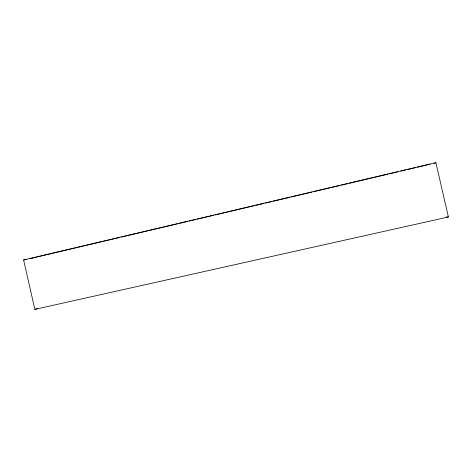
<?xml version="1.0" encoding="UTF-8"?>
<svg xmlns="http://www.w3.org/2000/svg" width="472" height="472" viewBox="0 0 472 472"><rect width="100%" height="100%" fill="white"/><g stroke="black" fill="none" stroke-linecap="round" stroke-linejoin="round"><path stroke-width="0.71" d="M433.992 163.731L435.892 162.633L448.4 216.984L34.857 309.366L23.6 259.948L435.892 162.633M34.857 309.366L37.672 308.511M54.604 252.85L30.002 258.656L32.102 258.361M55.307 252.679L101.899 241.688M103.333 241.351L119.817 237.457M121.251 237.121L177.873 223.757M179.307 223.421L187.909 221.392M189.343 221.049L195.792 219.527M197.225 219.191L213.716 215.297M215.149 214.961L253.853 205.827M255.287 205.491L263.889 203.462M265.323 203.119L271.772 201.597M273.205 201.261L289.69 197.367M291.124 197.03L311.909 192.128M313.343 191.785L329.828 187.897M331.261 187.561L339.864 185.531M341.297 185.189L347.746 183.667M349.18 183.331L387.89 174.197M389.323 173.855L397.92 171.826M400.787 171.153L405.802 169.967M407.236 169.631L415.826 167.601M417.26 167.265L430.151 164.221M23.6 259.948L26.491 259.547M446.193 216.943L448.4 216.984"/></g></svg>
